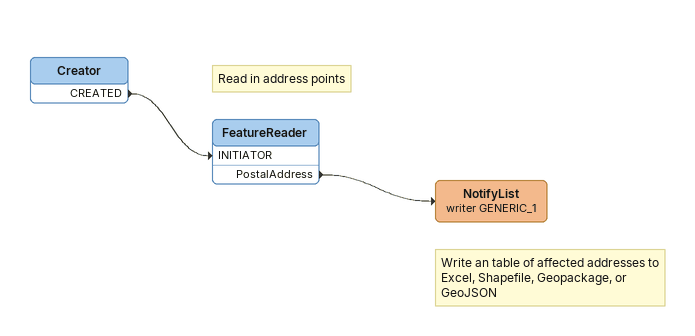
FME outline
Creator
    CREATED -> FeatureReader [INITIATOR]
Note: Read in address points
FeatureReader
    PostalAddress -> NotifyList (writer GENERIC_1)
Note: Write an table of affected addresses to Excel, Shapefile, Geopackage, or GeoJSON
NotifyList (writer GENERIC_1)
